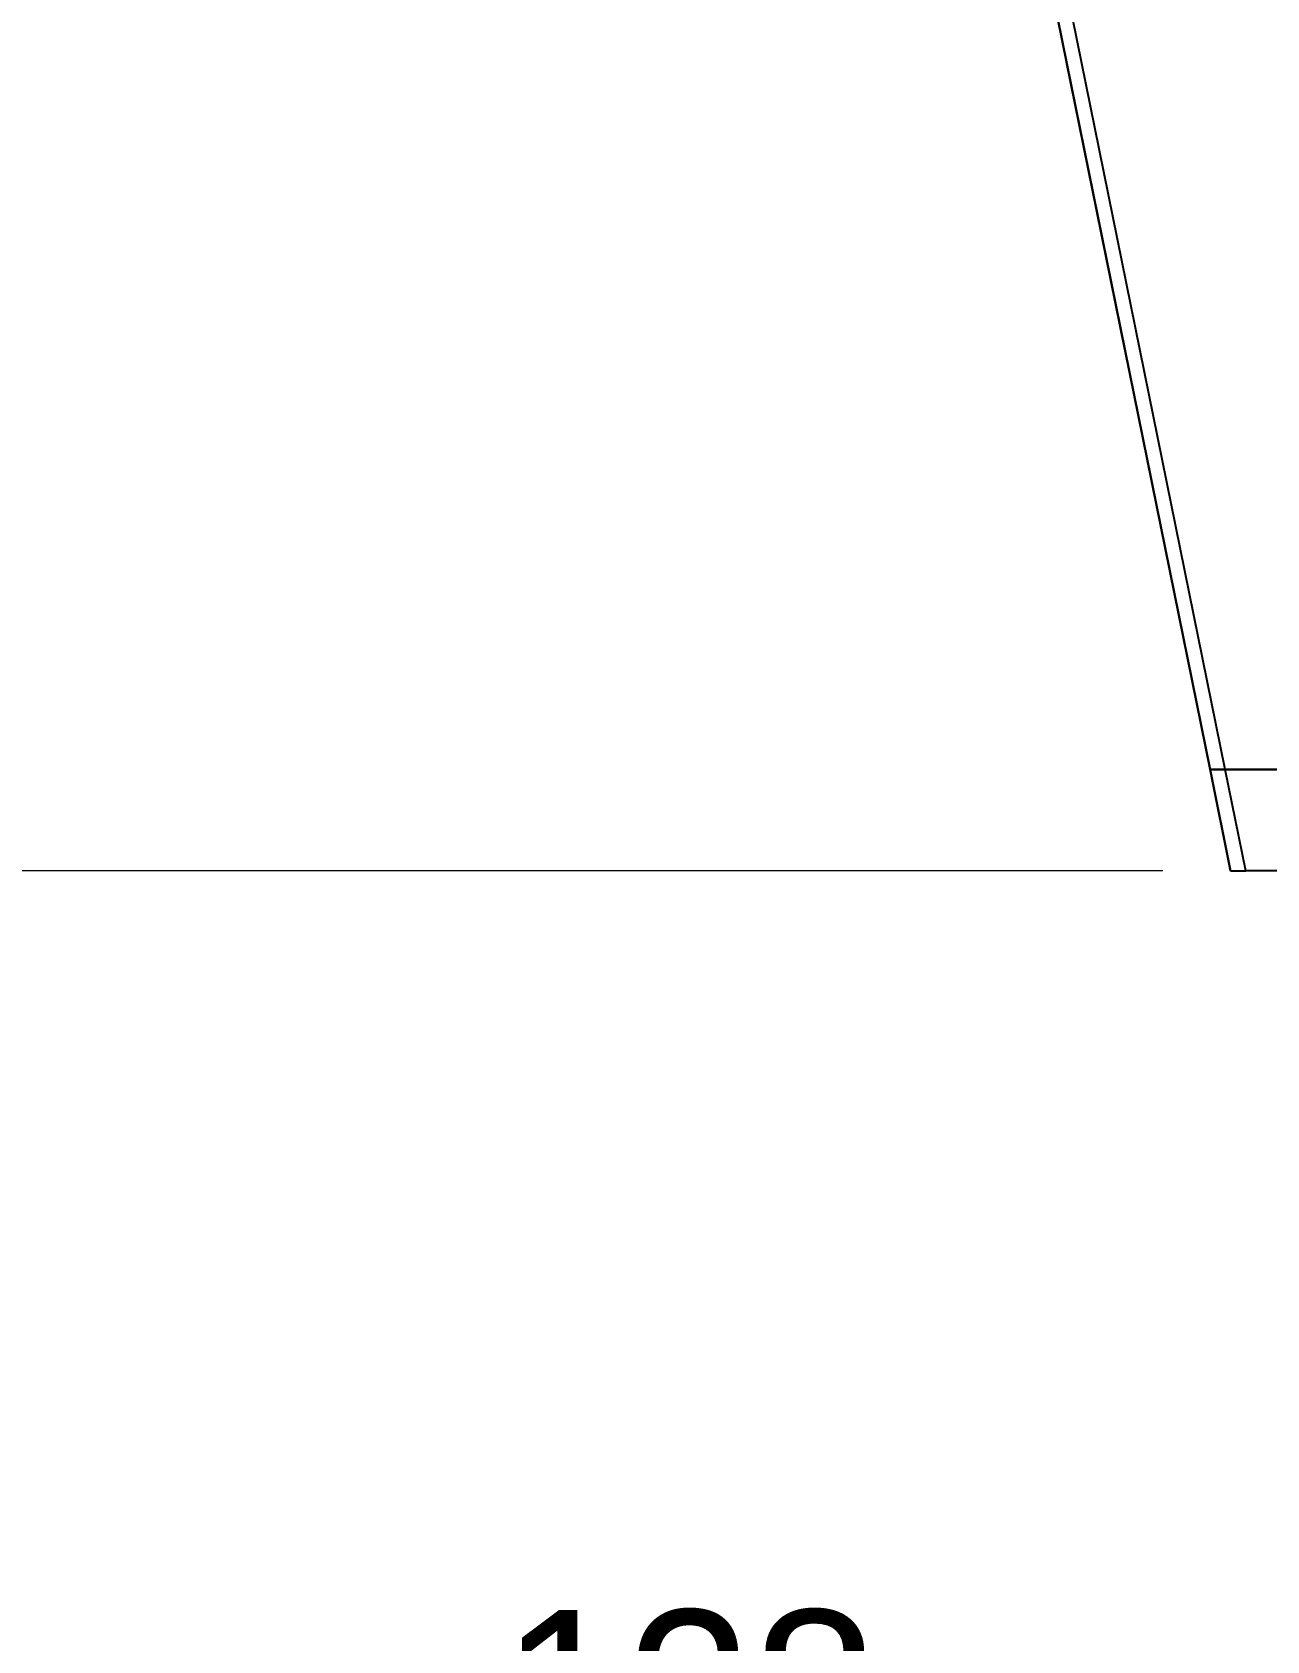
# Model space of a CAD drawing. Extents: x 0 to 948, y 0 to 695.
# Drawn here: x 450.1 to 523.1, y 322.3 to 417.4 of the extents above; entities that cross this region are included whole.
import ezdxf

# ---------------------------------------------------------------- set-up
doc = ezdxf.new("R2010")
doc.units = 0
doc.header["$LTSCALE"] = 10
doc.header["$MEASUREMENT"] = 0
doc.header["$PDMODE"] = 3
doc.header["$PDSIZE"] = -10
doc.layers.get('0').update_dxf_attribs({"linetype": 'CONTINUOUS'})
doc.layers.get('DEFPOINTS').update_dxf_attribs({"linetype": 'CONTINUOUS'})
doc.layers.add('레이어 1', color=7, linetype='CONTINUOUS')
doc.styles.add('Daelim Dimension', font='')
doc.styles.get('Daelim Dimension').set_extended_font_data('나눔고딕')
doc.dimstyles.new('DEFAULT', dxfattribs={"dimscale": 2, "dimtxt": 2, "dimasz": 2, "dimexe": 0, "dimexo": 2, "dimgap": 1, "dimtad": 1, "dimdec": 0, "dimzin": 9, "dimdsep": 46, "dimtxsty": 'Daelim Dimension', "dimcen": 0.5, "dimclrd": 5, "dimclre": 5, "dimclrt": 256, "dimadec": 1, "dimazin": 0, "dimtfac": 1, "dimtdec": 0, "dimtix": 1, "dimtmove": 0, "dimatfit": 3, "dimfxl": 1, "dimtolj": 1, "dimtzin": 1, "dimlwd": 9, "dimlwe": 9, "dimarcsym": 0})

# ---------------------------------------------------------------- blocks, each defined once
blk = doc.blocks.new('*D5')
at = {"color": 5, "lineweight": 9, "ltscale": 0.5, "transparency": 16777216}
for p, q in [((408.678, 499.762), (617.612, 499.762)), ((617.612, 371.839), (617.612, 495.762)), ((584.774, 367.839), (617.612, 367.839))]:
    blk.add_line(p, q, dxfattribs=at)
at = {"color": 5, "ltscale": 0.5, "transparency": 16777216}
for points in [[(616.945, 495.762), (618.279, 495.762), (617.612, 499.762)], [(616.945, 371.839), (618.279, 371.839), (617.612, 367.839)]]:
    blk.add_solid(points, dxfattribs=at)
at = {"layer": 'DEFPOINTS', "color": 0, "ltscale": 0.5, "transparency": 16777216}
for p in [(404.678, 499.762), (617.612, 499.762), (580.774, 367.839)]:
    blk.add_point(p, dxfattribs=at)
at = {"color": 7, "lineweight": -3, "ltscale": 0.5, "transparency": 16777216, "insert": (610.161, 433.801), "char_height": 10, "attachment_point": 5, "rotation": 90, "style": 'Daelim Dimension'}
blk.add_mtext('\\A1;132', dxfattribs=at)
blk = doc.blocks.new('*D6')
at = {"color": 5, "lineweight": 9, "ltscale": 0.5, "transparency": 16777216}
for p, q in [((425.065, 455.669), (425.065, 311.641)), ((552.87, 315.1), (552.87, 311.641)), ((548.87, 311.641), (429.065, 311.641))]:
    blk.add_line(p, q, dxfattribs=at)
at = {"color": 5, "ltscale": 0.5, "transparency": 16777216}
for points in [[(429.065, 312.308), (429.065, 310.974), (425.065, 311.641)], [(548.87, 312.308), (548.87, 310.974), (552.87, 311.641)]]:
    blk.add_solid(points, dxfattribs=at)
at = {"layer": 'DEFPOINTS', "color": 0, "ltscale": 0.5, "transparency": 16777216}
for p in [(425.065, 459.669), (552.87, 319.1), (425.065, 311.641)]:
    blk.add_point(p, dxfattribs=at)
at = {"color": 7, "lineweight": -3, "ltscale": 0.5, "transparency": 16777216, "insert": (488.968, 319.085), "char_height": 10, "attachment_point": 5, "style": 'Daelim Dimension'}
blk.add_mtext('\\A1;128', dxfattribs=at)
blk = doc.blocks.new('*D2')
at = {"color": 5, "lineweight": 9, "ltscale": 0.5, "transparency": 16777216}
for p, q in [((421.065, 459.669), (379.893, 459.669)), ((379.893, 371.839), (379.893, 455.669)), ((516.981, 367.839), (379.893, 367.839))]:
    blk.add_line(p, q, dxfattribs=at)
at = {"color": 5, "ltscale": 0.5, "transparency": 16777216}
for points in [[(379.226, 455.669), (380.559, 455.669), (379.893, 459.669)], [(379.226, 371.839), (380.559, 371.839), (379.893, 367.839)]]:
    blk.add_solid(points, dxfattribs=at)
at = {"layer": 'DEFPOINTS', "color": 0, "ltscale": 0.5, "transparency": 16777216}
for p in [(379.893, 459.669), (425.065, 459.669), (520.981, 367.839)]:
    blk.add_point(p, dxfattribs=at)
at = {"color": 7, "lineweight": -3, "ltscale": 0.5, "transparency": 16777216, "insert": (372.449, 413.754), "char_height": 10, "attachment_point": 5, "rotation": 90, "style": 'Daelim Dimension'}
blk.add_mtext('\\A1;92', dxfattribs=at)

msp = doc.modelspace()

# ---------------------------------------------------------------- linework, layer by layer
at = {"layer": '레이어 1', "lineweight": -3}
for p, q in [((519.764, 373.839), (501.755, 462.582)), ((501.755, 462.582), (519.764, 373.839)), ((520.653, 373.839), (502.751, 462.054)), ((512.796, 408.172), (511.283, 415.627)), ((514.727, 398.657), (512.796, 408.172)), ((512.796, 408.172), (512.796, 408.172)), ((514.727, 398.657), (512.796, 408.172)), ((514.727, 398.657), (514.727, 398.657)), ((514.727, 398.657), (516.24, 391.202)), ((519.764, 373.839), (519.764, 373.839)), ((519.764, 373.839), (520.653, 373.839)), ((520.981, 367.839), (519.764, 373.839)), ((520.653, 373.839), (519.764, 373.839)), ((519.764, 373.839), (520.981, 367.839)), ((520.653, 373.839), (570.043, 373.839)), ((570.043, 373.839), (520.653, 373.839)), ((521.87, 367.839), (520.653, 373.839)), ((520.981, 367.839), (520.981, 367.839)), ((520.981, 367.839), (521.87, 367.839)), ((520.981, 367.839), (520.981, 367.839)), ((570.723, 367.839), (521.87, 367.839))]:
    msp.add_line(p, q, dxfattribs=at)

# ---------------------------------------------------------------- dimensions: what is measured, and where the dimension line sits
at = {"color": 5, "lineweight": -3, "ltscale": 0.5}
for base, p1, p2, text, picture, middle in [((617.612, 499.762), (580.774, 367.839), (404.678, 499.762), '132', '*D5', (610.161, 433.801)), ((379.893, 459.669), (520.981, 367.839), (425.065, 459.669), '92', '*D2', (372.449, 413.754))]:
    dim = msp.add_linear_dim(base=base, p1=p1, p2=p2, angle=90, text=text, dimstyle='DEFAULT', override={"dimtxt": 5, "dimclrd": 5, "dimclre": 5, "dimclrt": 7}, dxfattribs=at)
    dim.commit()
    dim.dimension.update_dxf_attribs({"geometry": picture, "text_midpoint": middle})
dim = msp.add_linear_dim(base=(425.065, 311.641), p1=(552.87, 319.1), p2=(425.065, 459.669), text='128', dimstyle='DEFAULT', override={"dimtxt": 5, "dimclrd": 5, "dimclre": 5, "dimclrt": 7}, dxfattribs=at)
dim.commit()
dim.dimension.update_dxf_attribs({"geometry": '*D6', "text_midpoint": (488.968, 319.085)})

doc.saveas('drawing.dxf')
